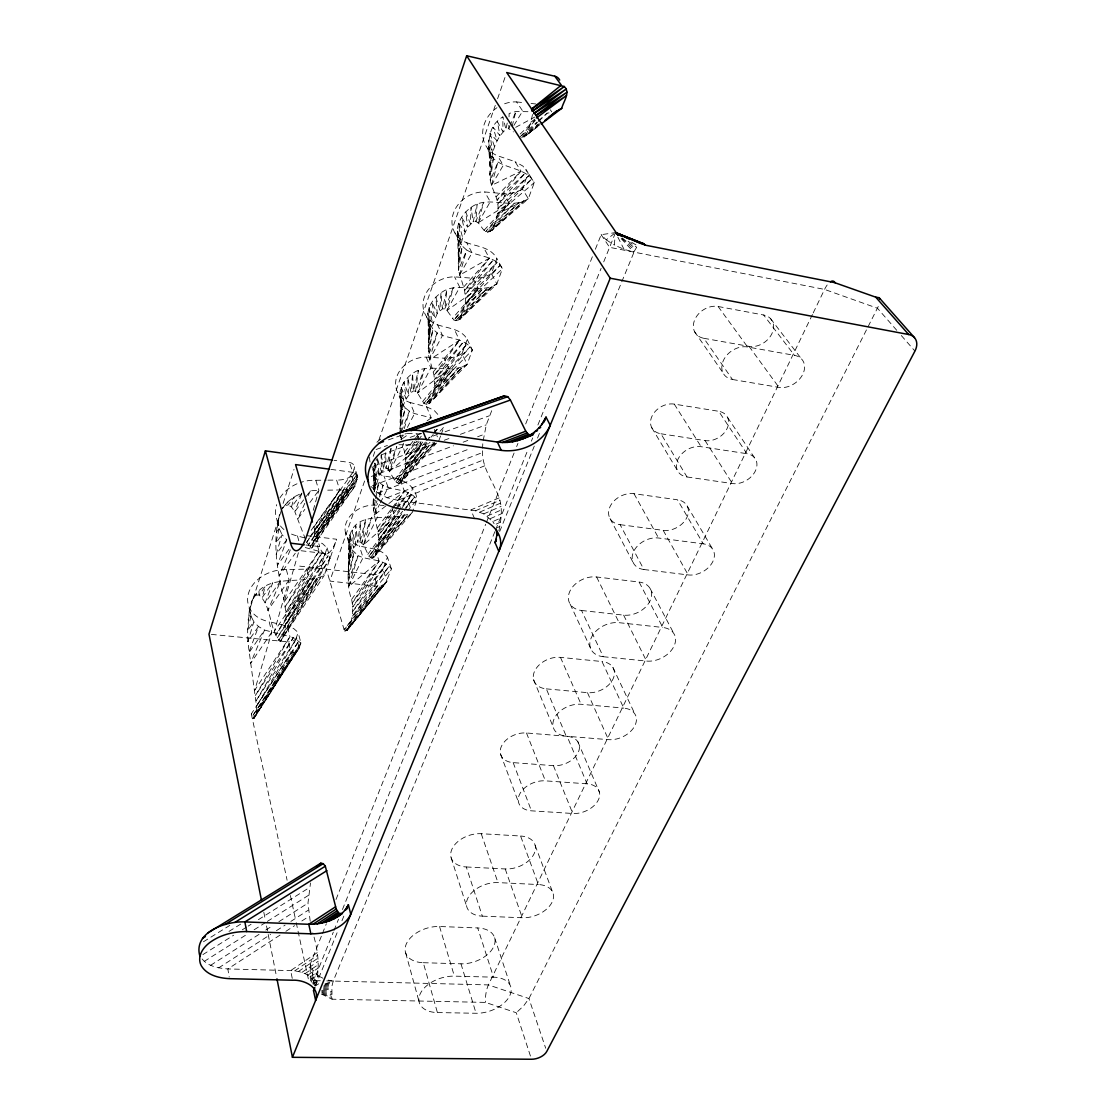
<?xml version="1.0" encoding="UTF-8"?>
<svg xmlns="http://www.w3.org/2000/svg" width="1115" height="1115" viewBox="0 0 1115 1115"><rect width="100%" height="100%" fill="white"/><g stroke="black" fill="none" stroke-linecap="round" stroke-linejoin="round"><path stroke-width="0.75" stroke-dasharray="5 3.75" d="M530.447 1056.044L516.273 1012.755L485.485 1002.399L332.089 999.207L331.838 986.496L333.218 981.075L634.031 252.115M498.907 530.754C501.123 520.05 502.907 508.44 499.102 497.889C493.708 481.931 481.15 467.324 482.544 449.652M371.783 466.711A26.537 21.338 -20.7 0 0 384.006 476.063C398.18 477.805 415.533 482.6 416.982 499.799L412.243 512.635C391.421 523.311 350.96 506.6 349.009 542.099C350.5 561.249 344.633 580.817 351.615 599.48C353.943 610.309 352.661 622.672 345.859 631.55L344.131 629.71L326.319 569.152M373.692 489.903L373.734 468.328L374.835 463.129L379.212 475.422L374.626 490.307M400.104 433.247C400.215 418.906 400.773 400.076 413.344 390.933L415.602 391.226L417.568 393.051L423.965 403.463L427.324 404.508L429.191 403.714L434.585 388.8L434.739 383.964L434.056 375.421L428.495 354.904L428.453 342.639L430.697 329.371L437.233 313.482L442.404 308.869L444.829 308.869L446.962 310.444L453.917 320.13L457.554 320.744L459.547 319.684L465.276 303.865L465.415 298.931L464.621 290.374L458.488 270.346L459.255 251.056L462.669 237.718L467.659 227.237L473.206 221.843L475.826 221.509C481.067 223.404 481.959 231.084 487.589 232.199L491.799 230.443C495.827 220.77 500.036 210.596 497.081 200.031C494.586 191.613 489.443 183.836 489.889 174.721C491.952 154.929 481.262 129.953 502.837 116.908L505.945 129.396C493.276 140.309 490.656 158.86 489.889 174.721L493.429 157.94L490.293 152.602L490.14 168.058L488.621 146.525L491.046 160.964L488.523 140.016L492.579 153.814L490.015 133.452L497.151 140.811L493.011 127.18L499.98 135.64L497.374 121.563L502.963 131.765L502.837 116.908M508.844 125.312L508.761 128.685L513.43 131.905M509.039 116.866L509.123 113.493L515.869 111.5L529.165 111.723M315.433 985.214C320.479 967.973 318.012 949.701 312.799 932.809M377.483 459.673L379.212 475.422L383.658 469.401L385.901 468.467L387.992 469.025L395.714 482.098L398.822 483.52L400.564 482.962C407.393 471.004 406.961 456.899 402.292 444.355M482.6 448.188L482.767 443.812M349.19 544.455L348.215 569.723L350.946 548.859L345.483 532.747M391.978 508.496L395.086 517.123L363.56 544.831L371.713 517.276L361.873 542.601L365.832 519.074L359.936 541.806L360.424 521.918L357.845 542.475L355.797 525.611L355.713 544.552L352.187 529.973L353.664 547.911L349.817 534.74L350.221 557.681L348.8 539.66L349.009 563.563L353.664 547.911L357.845 542.475L359.936 541.806L363.56 544.831L368.995 556.413L371.894 558.183L373.511 557.821C386.097 538.601 370.724 518.336 373.497 498.154M487.701 148.448C493.903 171.487 524.496 163.626 534.266 182.651L528.343 198.693C510.809 210.47 488.147 194.386 471.004 207.46C463.756 212.561 458.39 220.408 457.317 229.314C458.809 241.007 459.575 252.534 458.112 264.478L462.293 246.053L453.944 231.028M459.185 241.091L458.377 257.941L457.485 235.418L459.255 251.056L457.317 229.314L460.718 244.199L458.683 223.139L465.025 231.962L461.54 217.216L467.659 227.237L465.722 211.892L470.446 223.794L471.004 207.46L473.206 221.843L477.095 204.184L475.826 221.509L483.645 202.233L478.14 222.819L509.276 203.39L503.506 193.634L484.69 191.947A29.032 25.018 -32.3 0 0 453.484 212.993A29.032 25.018 -32.3 0 0 466.697 242.708L472.021 252.826C482.516 256.645 496.719 257.481 502.433 268.757L496.844 283.893L459.547 319.684L492.44 286.137L496.844 283.893L491.367 273.635L496.872 258.596C491.199 247.391 477.122 246.526 466.697 242.708M310.207 921.241L307.977 903.108L310.5 882.955M437.596 324.827C447.756 328.354 461.401 328.786 467.241 339.42L462.042 353.636L467.087 364.382L462.809 366.542L429.191 403.714L467.087 364.382L472.37 350.068C466.474 339.378 452.718 338.974 442.488 335.448L437.596 324.827A28.098 23.736 -27.2 0 1 424.383 297.036A28.098 23.736 -27.2 0 1 454.586 276.868L472.983 278.234L478.293 288.548L453.917 320.13L483.018 288.492L455.659 320.883L487.785 287.684L457.554 320.744L492.44 286.137C475.868 293.12 456.342 281.259 440.982 292.841C434.07 297.635 428.843 305.036 427.881 313.538C429.902 325.315 429.665 336.995 428.174 349.065L432.927 329.204L425.024 313.998M429.832 324.577L428.453 342.639L428.104 319.266L429.303 335.95L427.881 313.538L430.697 329.371L429.15 307.712L434.766 317.831L431.867 302.109L437.233 313.482L435.881 297.064L439.826 310.444L440.982 292.841L442.404 308.869L446.892 289.677L444.829 308.869L453.261 287.768L446.962 310.444L478.293 288.548L452.411 318.5M407.379 427.393L414.585 413.567L410.083 402.501A27.276 22.509 -23.4 0 1 396.87 376.48A27.276 22.509 -23.4 0 1 426.153 357.121L444.132 358.194L449.024 368.981L423.965 403.463L453.638 368.87L425.568 404.424L458.279 368.048L427.324 404.508L462.809 366.542C446.683 373.316 427.63 362.361 412.648 373.455C406.041 377.999 400.926 384.982 400.062 393.093C402.557 404.926 401.372 416.731 399.909 428.899L405.163 407.797L402.097 403.463L397.679 392.438M402.097 403.463L400.201 422.585L400.355 398.473L401.038 416.076L400.062 393.093L402.362 409.749L401.247 387.588L406.208 398.849L403.839 382.292L408.522 394.863L407.714 377.497L410.947 392.173L412.648 373.455L413.344 390.933L418.376 370.417L415.602 391.226L424.564 368.535L417.568 393.051L449.024 368.981L422.571 401.665M373.692 499.436L373.19 504.356L374.417 499.59M374.515 491.227L375.825 478.084L372.354 468.537M631.648 242.29L637.501 245.816L633.794 252.074L624.052 249.328L614.267 245.007L615.048 237.258M385.456 452.955L383.658 469.401L381.302 455.115M327.935 480.161L336.591 480.077L339.81 490.043L306.681 542.266L311.656 548.218L355.016 486.098L357.734 476.718L354.347 466.809M374.473 489.792L375.825 478.084C384.48 493.499 407.532 485.415 416.982 499.799L407.881 510.322M532.482 114.51L530.963 122.037L526.113 135.459L521.569 137.842M281.328 510.433L249.3 610.797L247.642 630.546L247.851 641.738L256.52 706.227L256.617 711.732L254.039 718.325L253.077 718.227L251.321 713.921L291.14 652.484L288.464 641.892L208.979 634.156M277.565 522.684L278.276 521.736L279.154 528.482L276.353 532.245L279.461 514.782C274.165 534.726 275.349 555.869 279.112 575.967C282.29 597.515 292.339 620.832 280.213 641.627C268.631 628.749 272.213 606.881 259.098 595.006L256.129 595.145C248.938 601.11 250.694 611.968 248.129 620.052L250.959 616.065L250.025 609.793L249.3 610.797M493.429 157.94L490.335 180.602L497.848 162.233L491.45 185.411L520.998 171.18L515.046 161.633L497.513 155.752A30.147 26.314 -38.9 0 1 482.67 133.758A30.147 26.314 -38.9 0 1 496.942 107.709M483.199 440.662L486.279 424.829L492.774 407.951M311.406 982.148L313.05 970.482L310.207 964.21L321.817 935.095M391.114 448.453L387.992 469.025L396.787 446.502L389.818 471.06L421.317 445.024L434.766 442.571L400.564 482.962L436.592 443.059M400.48 433.01L405.163 407.797L409.414 411.212L414.585 413.567L431.226 417.874L426.585 406.822L410.083 402.501M375.337 500.245L373.414 510.126L377.023 500.816M375.657 498.6L378.877 482.126L376.034 493.248M507.214 123.04L505.945 129.396L508.761 128.685L510.057 125.563M279.154 528.482L275.893 542.949L282.039 534.629L279.154 528.482L276.422 518.28M250.959 616.065L247.642 630.546L253.83 621.752L250.959 616.065L248.534 605.529M390.961 448.411L385.901 468.467L385.832 453.08M512.106 126.371L515.869 111.5L510.698 124.002M313.231 510.28L318.876 490.279L315.81 480.272A34.83 27.652 -16.2 0 0 300.66 482.419M459.492 275.238L466.655 250.039L462.293 246.053L458.488 270.346L466.655 250.039L472.021 252.826L459.492 275.238L489.36 258.15L483.882 248.032M286.36 569.598L289.092 579.967L274.429 631.104L309.44 579.452L306.555 569.124L286.36 569.598A33.771 25.826 -14.6 0 0 248.743 592.567A33.771 25.826 -14.6 0 0 269.175 621.696L271.726 632.247L254.778 690.143L289.984 636.693L287.308 626.156L269.175 621.696M298.402 552.733L284.144 601.947L319.029 551.228L316.033 540.998L308.298 538.893M429.387 359.838L437.233 332.897L432.927 329.204L428.495 354.904L437.233 332.897L442.488 335.448L429.387 359.838L459.478 340.242L454.446 329.622M402.376 434.934L400.982 439.672L403.379 435.073M404.257 428.606L409.414 411.212L400.787 433.136M385.999 505.834L374.124 515.144L377.609 503.534M379.588 496.914L383.058 485.304L377.637 499.269M375.17 549.361L379.086 561.068L348.716 586.574L358.096 555.605L350.946 548.859L347.894 575.814L353.971 552.636L348.061 581.528L358.096 555.605C368.717 561.012 383.839 558.155 391.435 568.915L385.539 583.382L346.918 630.644L386.947 581.138L382.975 569.333L387.421 557.207C381.191 548.106 368.744 548.636 359.281 545.848A25.868 20.237 -18.7 0 1 346.138 522.935A25.868 20.237 -18.7 0 1 373.748 505.053L384.062 505.388M283.099 503.436L293.998 469.429M298.012 649.933L296.088 651.425L253.077 718.227L299.154 648.052L296.423 637.501L298.151 632.47L293.607 628.484L287.308 626.156M327.099 547.939L330.151 558.155L280.213 641.627L324.158 575.577L321.162 565.291L327.099 547.939L322.486 543.576L316.033 540.998M355.016 486.098L351.448 487.896L311.656 548.218L314.165 540.747L355.016 486.098L351.671 476.175L354.11 469.067A6.997 5.631 -18.3 0 0 349.469 462.446L334.026 460.314M299.154 648.052L254.039 718.325L299.154 648.052L300.897 643.007L298.151 632.47M306.778 535.646L336.632 539.256L324.158 575.577C300.088 586.002 262.861 570.657 251.098 603.313M364.619 481.011L329.817 581.082L377.455 586.379L380.41 586.225L385.539 583.382L345.859 631.55L383.239 585.18L344.883 631.215L380.41 586.225L344.131 629.71L377.455 586.379L373.581 574.546L296.743 565.793M373.177 456.397L375.462 449.833M378.891 439.993L495.283 105.34M497.569 98.775L505.555 75.806M410.097 506.907L407.965 501.179L412.648 488.398M484.077 230.22L509.276 203.39L485.722 231.669L514.126 203.404L487.589 232.199L519.019 202.609L489.638 231.781L523.799 201.021L491.799 230.443L528.343 198.693L522.391 188.979L528.217 173.062L522.893 166.079L515.046 161.633M286.736 539.813L276.213 554.225L282.039 534.629L286.736 539.813L277.3 565.43L290.012 547.8M440.592 435.979L438.92 440.481L436.927 435.728M441.15 434.488L443.937 426.989L436.982 434.599L428.731 437.679M309.858 502.544L318.876 490.279L310.36 490.809L294.806 511.687L291.517 506.963L288.158 504.914L287.698 501.917L282.666 508.036L287.698 501.917L294.276 496.816L301.984 493.025L294.806 511.687L305.231 538.629M322.458 933.478L326.333 923.777M336.005 899.512L485.694 524.231M486.335 522.614L514.071 453.052M516.649 446.585L517.945 443.352M525.695 423.937L592.79 255.711M595.368 249.244L601.166 234.68L613.919 232.84M312.674 983.332L333.315 932.14M333.97 930.523L338.528 919.22M342.444 909.533L494.907 531.59M495.562 529.973L528.134 449.22M531.395 441.15L532.691 437.916M537.904 424.996L601.11 268.339M603.717 261.872L614.923 234.094M315.489 986.078L338.082 930.328M341.957 920.767L343.894 915.986M499.687 531.493L534.28 446.125M537.542 438.07L540.803 430.014M290.318 549.876L279.112 575.967L295.266 553.277M304.785 503.283L297.83 518.893L304.841 509.36M308.27 495.492L310.36 490.809L307.015 491.701M878.272 306.472L528.942 998.552L523.59 1005.953L516.273 1012.755M812.459 314.486L488.398 984.907A12.599 3.54 -81.1 0 0 485.513 1002.343M813.211 312.911L824.57 289.412A16.321 6.244 -72.1 0 1 827.414 284.673M376.076 460.62L377.302 458.098M348.716 586.574L363.086 557.584L359.281 545.848M363.56 544.831L377.734 516.593L373.748 505.053M374.124 515.144L379.574 504.37M380.354 502.837L388.145 487.464L384.006 476.063M389.818 471.06L403.588 444.258L399.867 434.669M417.568 393.051L430.892 367.936L426.153 357.121M446.962 310.444L459.742 287.196L454.586 276.868M478.14 222.819L490.279 201.717L484.69 191.947M300.897 643.007L256.617 711.732L298.876 640.818L256.52 706.227L296.325 639.007L256.171 700.68L293.343 637.613L289.984 636.693L255.586 695.258L293.343 637.613L300.897 643.007L254.847 716.959M491.45 185.411L503.311 165.271L497.513 155.752M309.44 579.452L275.726 634.937L313.245 579.256L277.147 638.031L317.05 578.532L278.666 640.289L320.716 577.291L280.213 641.627M319.029 551.228L285.064 606.978L322.458 552.26L330.151 558.155L286.332 623.48L328.117 555.786L286.179 617.919L325.51 553.793L285.747 612.372L322.458 552.26L301.872 546.601M513.904 125.382L522.684 111.04L516.58 101.911A30.147 26.314 -38.9 0 0 503.158 104.322M313.134 984.517L318.472 975.918L313.05 970.482M293.677 652.331L252.129 716.68L296.088 651.425L291.14 652.484M393.121 508.496L377.999 531.367L394.752 510.001M394.069 507.074L404.452 491.353L400.201 479.966M271.726 632.247L250.359 663.69L264.548 630.073L258.457 626.505L253.83 621.752L247.851 641.738L258.457 626.505L248.77 652.986L264.548 630.073L289.984 636.693M414.85 441.638L405.219 455.617L417.01 441.345M415.825 440.244L420.634 433.247M289.092 579.967L267.823 610.421L280.827 580.581L265.119 602.811L272.729 582.769L262.15 597.584L265.286 586.392L259.098 595.006L258.959 591.229L253.412 597.988M396.382 509.75L378.403 535.409L411.825 494.516L400.717 509.625M397.372 508.315L408.369 492.635L395.797 508.663M330.918 469.373L352.814 472.342L355.211 473.122L357.734 476.718L314.751 537.862L314.165 540.747L357.469 478.976L354.11 469.067M306.681 542.266L343.741 489.889L351.448 487.896L309.942 547.144L347.657 489.164L308.27 545.137L343.741 489.889L325.315 490.21M355.211 473.122L314.611 530.406L314.751 537.862L357.469 478.976M311.169 530.294L339.81 490.043M357.734 476.718L314.918 534.224L356.925 474.656L314.611 530.406L313.9 526.977L352.814 472.342L349.469 462.446M351.615 599.48L379.086 561.068L352.242 603.048L382.933 562.239L352.591 607.076L386.334 563.981L352.661 611.466L389.205 566.239L352.465 616.065L386.947 581.138L347.908 628.665M418.919 441.568L405.679 459.659L421.108 441.763M367.811 554.35L395.086 517.123L368.995 556.413L399.491 516.942L370.375 557.695L403.909 516.106L371.894 558.183L408.202 514.656L373.511 557.821L412.243 512.635L378.32 544.524L403.282 511.883M399.714 511.005L378.501 539.841L402.654 511.241M377.316 527.841L391.393 508.914M392.396 507.562L404.452 491.353L387.309 504.788M301.984 493.025L291.517 506.963L294.276 496.816L288.158 504.914L284.91 505.611L281.956 508.984M394.417 480.161L421.317 445.024L420.034 441.833M404.327 510.531L414.724 496.928L403.755 509.931M422.808 442.042L405.818 464.133L425.484 442.084M404.48 452.132L413.038 441.178M414.111 439.798L419.463 432.954M435.073 443.756L405.637 468.885L426.836 442.432M431.073 437.15L433.191 434.502M434.251 433.178L438.488 427.895M433.219 371.992L459.478 340.242L434.056 375.421L463.533 341.803L434.557 379.448L467.115 344.005L434.739 383.964L470.084 346.793L434.585 388.8L467.087 364.382M418.083 440.049L422.362 434.864M352.465 616.065L391.435 568.915L387.421 557.207M378.32 544.524L406.752 511.632M433.637 443.854L398.822 483.52L430.348 444.049L397.191 483.227L425.818 444.871L395.714 482.098L421.317 445.024L398.961 444.732M463.701 287.015L489.36 258.15L464.621 290.374L493.499 259.851L465.192 294.388L497.123 262.234L465.415 298.931L500.133 265.245L465.276 303.865L496.844 283.893M426.641 440.787L432.411 434.293M433.568 432.996L437.038 429.108M405.637 468.885L430.014 442.223M535.353 120.434L519.534 137.577L537.082 122.051M496.077 196.756L520.998 171.18L497.081 200.031L525.221 173.048L497.736 204.031L528.914 175.64L498.001 208.603L531.953 178.874L497.875 213.606L528.343 198.693M434.585 388.8L472.37 350.068L467.241 339.42M522.782 136.671L537.374 122.566M538.601 121.396L547.103 113.173L552.134 112.392L550.308 109.786M520.189 134.023L534.824 120.072M465.276 303.865L502.433 268.757L496.872 258.596M538.336 120.936L547.103 113.173M539.242 123.64L523.785 137.131L539.758 124.476M497.875 213.606L534.266 182.651L525.918 169.313M522.893 136.741L537.514 124.559M539.576 124.727L526.113 135.459L539.827 125.033M896.753 330.319L877.449 308.228L824.57 289.412L609.584 247.335L601.166 234.68L606.226 239.85L614.198 233.648M530.963 122.037L535.061 118.984M402.348 438.683L409.233 433.735M427.101 420.857L431.226 417.874M314.542 985.841L314.235 983.416L316.242 982.022M202.094 958.928C208.184 966.482 218.679 968.238 227.836 968.935L290.653 970.607C298.346 970.928 306.834 972.754 312.019 978.914L317.468 975.151M314.235 983.416L313.385 981.088L316.911 978.649M310.151 976.935L317.873 971.611M307.81 975.165L318.151 968.071M305.036 973.66L318.263 964.614M301.886 972.419L318.221 961.283M298.388 971.5L318.04 958.147M294.625 970.886L317.705 955.248M317.231 952.656L290.653 970.607L292.297 978.622M280.074 935.081L227.836 968.935L229.216 977.033M285.886 931.318L294.583 925.673M301.844 920.976L309.092 916.279M218.624 967.89L270.638 934.412M276.422 930.691L285.092 925.115M290.876 921.394L308.214 910.23M210.568 965.339L260.004 933.757M265.816 930.035L273.091 925.394M278.903 921.687L307.977 903.108M204.198 961.437L248.241 933.52M254.108 929.798L265.844 922.356M267.321 921.422L308.423 895.359M202.902 954.593L233.565 935.29M242.331 929.785L246.708 927.025M248.171 926.105L251.084 924.265M258.387 919.68L309.496 887.526M229.007 931.401L240.742 924.07M203.446 941.771L229.802 925.394M315.977 985.479L318.737 983.806M515.688 127.319L534.796 117.047M497.318 527.59L499.813 526.475M496.189 524.092L500.51 522.182M370.863 486.349L377.915 492.969L387.086 497.736L397.762 500.328L475.464 510.768L483.729 513.876L492.802 521.555L500.997 517.945M490.293 518.656L501.248 513.862M487.255 516.078L501.262 509.973M483.729 513.876L501.053 506.377M479.771 512.092L500.621 503.13M475.464 510.768L499.966 500.287M499.102 497.889L470.864 509.903L474.46 518.447M484.76 465.791L397.762 500.328L400.912 508.956M387.086 497.736L483.116 460.063M377.915 492.969L482.433 452.565M372.48 485.736L469.791 448.746M371.267 476.495L453.457 445.805M463.115 442.195L467.952 440.383M477.624 436.773L484.077 434.362M373.051 466.377L436.132 443.24M444.216 440.272L450.683 437.888M460.397 434.334L486.279 424.829M381.316 454.795L417.289 441.805M445.08 431.77L489.234 415.839M376.103 449.498L387.449 445.456M410.125 437.387L421.47 433.345M388.438 439.868L406.473 433.512M325.092 983.834L333.218 981.075L327.155 979.918M324.813 984.587L332.8 982.231M323.977 985.562L332.423 983.541M323.768 986.454L332.103 984.963M323.615 987.388L331.838 986.496M323.489 988.378L331.629 988.113M315.81 480.272L326.193 480.175M437.401 1012.559L476.063 1013.27A27.443 16.669 -18.6 0 0 509.722 995.779A27.443 16.669 -18.6 0 0 493.527 977.172L477.722 927.945L439.547 926.509A26.927 16.976 -17.7 0 0 406.39 943.778A26.927 16.976 -17.7 0 0 423.282 962.705L437.401 1012.559A27.708 16.948 -17.8 0 1 420.23 993.772A27.708 16.948 -17.8 0 1 454.376 976.141L493.527 977.172M320.256 980.754L313.775 980.587L310.207 964.21L310.388 982.259M326.737 980.907L488.398 984.907L528.942 998.552L545.695 1048.253M423.282 962.705L460.983 963.82A26.676 16.697 -18.5 0 0 493.68 946.691A26.676 16.697 -18.5 0 0 477.722 927.945M482.335 916.154L522.28 917.757A24.195 15.359 -20 0 0 552.12 902.105A24.195 15.359 -20 0 0 538.364 884.543L520.593 836.013L481.234 833.713A23.708 15.61 -19.1 0 0 451.937 849.142A23.708 15.61 -19.1 0 0 466.293 866.968L482.335 916.154A24.419 15.624 -19.2 0 1 467.729 898.397A24.419 15.624 -19.2 0 1 497.959 882.606L538.364 884.543M407.24 433.442L416.829 433.874A26.426 21.533 -22.7 0 0 421.303 433.735M323.406 989.409L331.49 989.772M466.293 866.968L505.234 868.961A23.485 15.345 -20 0 0 534.155 853.644A23.485 15.345 -20 0 0 520.593 836.013M587.103 783.831L545.388 780.848A20.878 13.979 -21.1 0 0 519.465 794.549A20.878 13.979 -21.1 0 0 531.423 810.828L572.748 813.49A20.683 13.715 -22 0 0 598.365 799.915A20.683 13.715 -22 0 0 587.103 783.831L567.103 736.318A20.056 13.673 -22 0 1 578.225 752.402A20.056 13.673 -22 0 1 553.416 765.657L513.165 762.632A20.237 13.924 -21.1 0 1 501.388 746.367A20.237 13.924 -21.1 0 1 526.489 732.987L608.483 739.649A21.352 14.565 -23.7 0 0 634.965 725.489A21.352 14.565 -23.7 0 0 623.759 708.109L601.989 661.529L560.469 657.376A20.864 14.788 -22.8 0 0 534.531 671.314A20.864 14.788 -22.8 0 0 546.322 688.861L566.211 736.179A21.547 14.857 -22.7 0 1 554.253 718.562A21.547 14.857 -22.7 0 1 581.082 704.276L623.759 708.109M546.322 688.861L587.466 692.666A20.683 14.495 -23.8 0 0 613.083 678.868A20.683 14.495 -23.8 0 0 601.989 661.529M603.257 656.707L646.519 661.07A22.091 15.485 -25.8 0 0 673.934 646.296A22.091 15.485 -25.8 0 0 662.784 627.466L639.076 582.03L596.595 576.971A21.561 15.708 -25 0 0 569.765 591.494A21.561 15.708 -25 0 0 581.542 610.476L603.257 656.707A22.286 15.819 -24.8 0 1 591.326 637.613A22.286 15.819 -24.8 0 1 619.104 622.686L662.784 627.466M516.58 101.911L524.607 102.775M531.033 103.458L535.855 103.974M581.542 610.476L623.633 615.146A21.38 15.373 -26 0 0 650.115 600.762A21.38 15.373 -26 0 0 639.076 582.03M301.078 550.74L327.322 553.821M305.984 545.012L319.684 546.629A37.394 11.387 -82.8 0 0 336.632 539.256M643.885 569.514L688.206 574.936A19.875 14.272 -28.3 0 0 712.833 561.542A19.875 14.272 -28.3 0 0 703.258 543.827L677.446 499.771L634.003 493.708A19.359 14.467 -27.7 0 0 609.933 506.851A19.359 14.467 -27.7 0 0 620.093 524.663L643.885 569.514A20.028 14.607 -27.4 0 1 633.627 551.549A20.028 14.607 -27.4 0 1 658.575 538.015L703.258 543.827M321.747 990.232L331.42 991.458M620.093 524.663L663.188 530.35A19.206 14.147 -28.7 0 0 686.952 517.318A19.206 14.147 -28.7 0 0 677.446 499.771M687.021 476.969L732.43 483.562A18.565 13.617 -31.4 0 0 755.371 470.976A18.565 13.617 -31.4 0 0 746.883 453.693L718.715 411.296L674.268 404.104A18.063 13.784 -31.1 0 0 651.885 416.453A18.063 13.784 -31.1 0 0 660.93 433.777L687.021 476.969A18.704 13.951 -30.6 0 1 677.892 459.422A18.704 13.951 -30.6 0 1 701.126 446.697L746.883 453.693M660.93 433.777L705.056 440.592A17.924 13.464 -32 0 0 727.175 428.369A17.924 13.464 -32 0 0 718.715 411.296M732.457 379.49L778.967 387.393A19.415 14.467 -35.1 0 0 802.828 374.18A19.415 14.467 -35.1 0 0 794.479 355.351L763.636 315.001L718.116 306.5A18.857 14.634 -35.2 0 0 694.868 319.447A18.857 14.634 -35.2 0 0 703.844 338.291L732.457 379.49A19.554 14.857 -34.5 0 1 723.44 360.354A19.554 14.857 -34.5 0 1 747.607 346.988L794.479 355.351M703.844 338.291L749.015 346.361A18.718 14.272 -35.9 0 0 771.97 333.538A18.718 14.272 -35.9 0 0 763.636 315.001M321.747 991.137L331.42 993.13M291.517 534.099A34.83 27.652 -16.2 0 0 297.454 535.939L306.75 538.475M321.775 992.029L331.49 994.761M321.859 992.866L331.629 996.35M426.585 406.822L434.028 410.264L439.212 415.909M322.667 993.967L331.824 997.827M321.273 994.009L332.089 999.207M318.472 975.918L324.2 978.886M606.226 239.85L614.267 245.007M628.107 241.3L636.484 247.084M622.184 237.927L635.522 248.561M621.891 238.485L634.616 250.234M621.222 238.694L633.794 252.074M901.296 335.517L914.927 351.1M770.507 318.583L801.518 358.96M749.015 346.361L778.967 387.393M718.116 306.5L747.607 346.988M694.561 331.629L722.966 372.772M727.551 417.372L755.9 459.798M705.056 440.592L732.43 483.562M674.268 404.104L701.126 446.697M312.019 978.914L313.385 981.088M492.802 521.555L494.098 523.674M651.787 427.756L677.669 470.906M687.161 505.931L713.182 550.002M663.188 530.35L688.206 574.936M634.003 493.708L658.575 538.015M650.115 588.511L674.073 633.919M610.058 518.559L633.613 563.423M617.849 237.174L624.052 249.328M623.633 615.146L646.519 661.07M596.595 576.971L619.104 622.686M612.874 667.425L634.881 713.962M570.141 604.093L591.577 650.352M587.466 692.666L608.483 739.649M560.469 657.376L581.082 704.276M577.835 741.698L599.494 792.43M434.279 429.387L436.258 434.139M533.541 679.537L553.152 726.882M553.416 765.657L572.748 813.49M416.829 433.874L419.393 440.244M526.489 732.987L545.388 780.848M513.165 762.632L531.423 810.828M535.172 845.393L553.235 893.812M500.551 754.061L518.517 802.312M505.234 868.961L522.28 917.757M490.015 133.452L494.642 146.971M481.234 833.713L497.959 882.606M494.628 937.757L510.782 986.831M451.143 857.742L466.851 907.053M460.983 963.82L476.063 1013.27M377.762 459.617L381.4 471.77L381.065 455.185M439.547 926.509L454.376 976.141M313.9 526.977L319.684 546.629M297.454 535.939L299.907 544.719M405.721 953.088L419.463 1003.11M458.683 223.139L462.669 237.718M429.15 307.712L432.55 323.211M251.321 713.921L287.099 880.223M290.374 895.484L295.851 920.948M296.214 922.635L308.994 982.036M263.823 912.279L265.175 919.108M266.513 925.924L267.865 932.753M268.199 934.454L276.604 977.116M401.247 387.588L404.118 403.895M400.174 434.697L400.606 437.345M374.835 463.129L377.246 480.161M349.817 534.74L351.796 552.371M374.891 464.871L375.574 485.736L373.734 468.328L374.305 491.84L374.082 473.401M382.975 569.333A7.693 5.91 -18.4 0 1 373.581 574.546M522.391 188.979A29.088 25.185 -36.5 0 1 503.506 193.634M491.367 273.635A28.07 23.931 -30.5 0 1 472.983 278.234M462.042 353.636A27.192 22.704 -26 0 1 444.132 358.194M370.041 462.042A26.537 21.338 -20.7 0 1 369.692 456.983M376.912 442.265A26.537 21.338 -20.7 0 1 381.637 438.432M407.965 501.179A25.729 20.418 -20.2 0 1 395.323 505.43M283.963 529.569A34.83 27.652 -16.2 0 1 276.715 504.621M279.893 497.903A34.83 27.652 -16.2 0 1 299.043 482.99M351.671 476.175A22.718 18.356 -18.1 0 1 336.591 480.077M321.162 565.291A22.007 17.129 -16 0 1 306.555 569.124M296.423 637.501A6.592 4.934 -14.9 0 1 288.464 641.892"/><path stroke-width="1.5" d="M368.647 482.321C353.65 451.185 394.933 425.219 422.864 431.101L497.401 442.056C516.496 444.718 538.085 435.338 546.029 417.135L550.239 425.289C542.183 443.589 520.482 452.983 501.276 450.362L426.278 439.463C410.404 437.568 393.874 441.902 381.455 452.077A39.164 31.192 -20.8 0 0 369.358 486.586C374.124 499.757 387.658 507.074 400.912 508.956L474.46 518.447C490.363 519.088 506.266 535.172 498.809 551.368L495.13 542.768L496.858 535.381L496.314 529.332M332.312 460.077L265.384 450.864L208.979 634.156L261.467 900.335M559.702 80.071A9.324 8.098 -43.2 0 0 554.81 76.224L466.669 55.75L306.778 535.646A37.631 10.843 -82.8 0 1 290.569 543.172L265.384 450.864M541.193 123.988L561.751 108.336C563.242 101.618 570.796 92.754 564.274 86.51L506.698 72.531L617.808 235.042M314.848 987.667L313.552 990.859L315.629 1000.42C320.73 986.984 303.503 979.569 292.632 980.224L229.495 978.663C219.125 978.106 207.292 975.402 201.439 965.994A32.628 20.851 -13.2 0 1 209.592 942.691C220.213 934.83 233.565 931.457 246.666 931.596L310.89 933.826C325.928 933.994 343.573 928.6 350.765 914.3L348.41 904.836C341.302 919.108 323.726 924.488 308.771 924.279L244.882 921.924C225.969 920.92 192.616 932.377 199.975 956.433M346.472 909.617L348.41 904.836L345.176 910.161M496.426 539.548L495.13 542.768L496.3 539.075M544.064 421.972L546.029 417.135L541.597 424.843M830.41 281.76A16.321 6.244 -72.1 0 1 835.121 282.806L875.735 297.161L908.669 334.514A17.046 12.265 -37.5 0 1 914.927 351.1L546.768 1051.459A12.377 7.206 -19.3 0 1 531.507 1059.25L292.423 1057.313L610.226 278.22L466.669 55.75M316.493 867.177L320.841 863.177L323.252 863.665L325.315 866.202L336.228 909.018L338.904 913.324L342.361 913.533L336.869 917.171M533.834 113.493L566.267 88.991L532.329 111.291L531.562 109.103L561.333 85.13L554.81 76.224M544.956 120.434L557.054 110.761L549.068 117.089M532.329 111.291L564.274 86.51L531.562 109.103M536.05 115.277L567.033 92.183L533.932 113.591M536.427 117.967L566.462 95.597L536.315 115.458M329.566 920.753L340.005 913.868M333.357 919.095L341.162 913.938M321.413 923.164L337.901 912.307M325.566 922.119L338.904 913.324M312.953 924.251L336.228 909.018M317.19 923.889L337.009 910.871M335.573 906.774L308.771 924.279L310.89 933.826M326.89 870.648L244.882 921.924L246.666 931.596M234.931 922.384L325.315 866.202M208.226 932.753L320.841 863.177M202.47 938.384L205.411 936.572M225.049 924.46L323.252 863.665M558.225 110.148L561.751 108.336M531.353 435.24L528.231 434.334L525.764 431.198L510.405 400.048L507.743 396.689L504.398 395.867L388.173 436.996M496.858 535.381L497.806 534.949M517.262 440.704L532.203 434.892M522.099 439.101L533.095 434.836M507.283 442.418L528.231 434.334M535.005 431.617L537.514 430.655M512.301 441.819L529.709 435.073M531.047 434.515L533.946 433.4M538.545 428.383L540.677 427.561M502.294 442.502L526.907 433.038M525.764 431.198L497.401 442.056L501.276 450.362M510.405 400.048L422.864 431.101L426.278 439.463M411.128 430.655L507.743 396.689M378.598 443.338L383.518 441.596M399.282 432.662L504.398 395.867M640.651 243.488L643.578 243.628L645.181 245.133L835.163 282.722M875.735 297.161L879.136 297.705L914.509 337.692M290.569 543.172L304.27 544.803M329.232 469.15L295.559 464.579L312.451 522.057M610.226 278.22L908.669 334.514M618.058 234.972L615.522 232.617L643.578 243.628M618.184 234.749L615.522 232.617L644.428 244.241M618.309 234.54L615.522 232.617L641.669 243.251M621.376 236.129L615.522 232.617L645.181 245.133M621.654 235.864L615.522 232.617L639.076 242.805M615.522 232.617L629.069 239.014M879.136 297.705L879.805 299.336M276.952 978.817L292.423 1057.313M314.319 988.336L313.552 990.859L314.319 988.336"/></g></svg>
